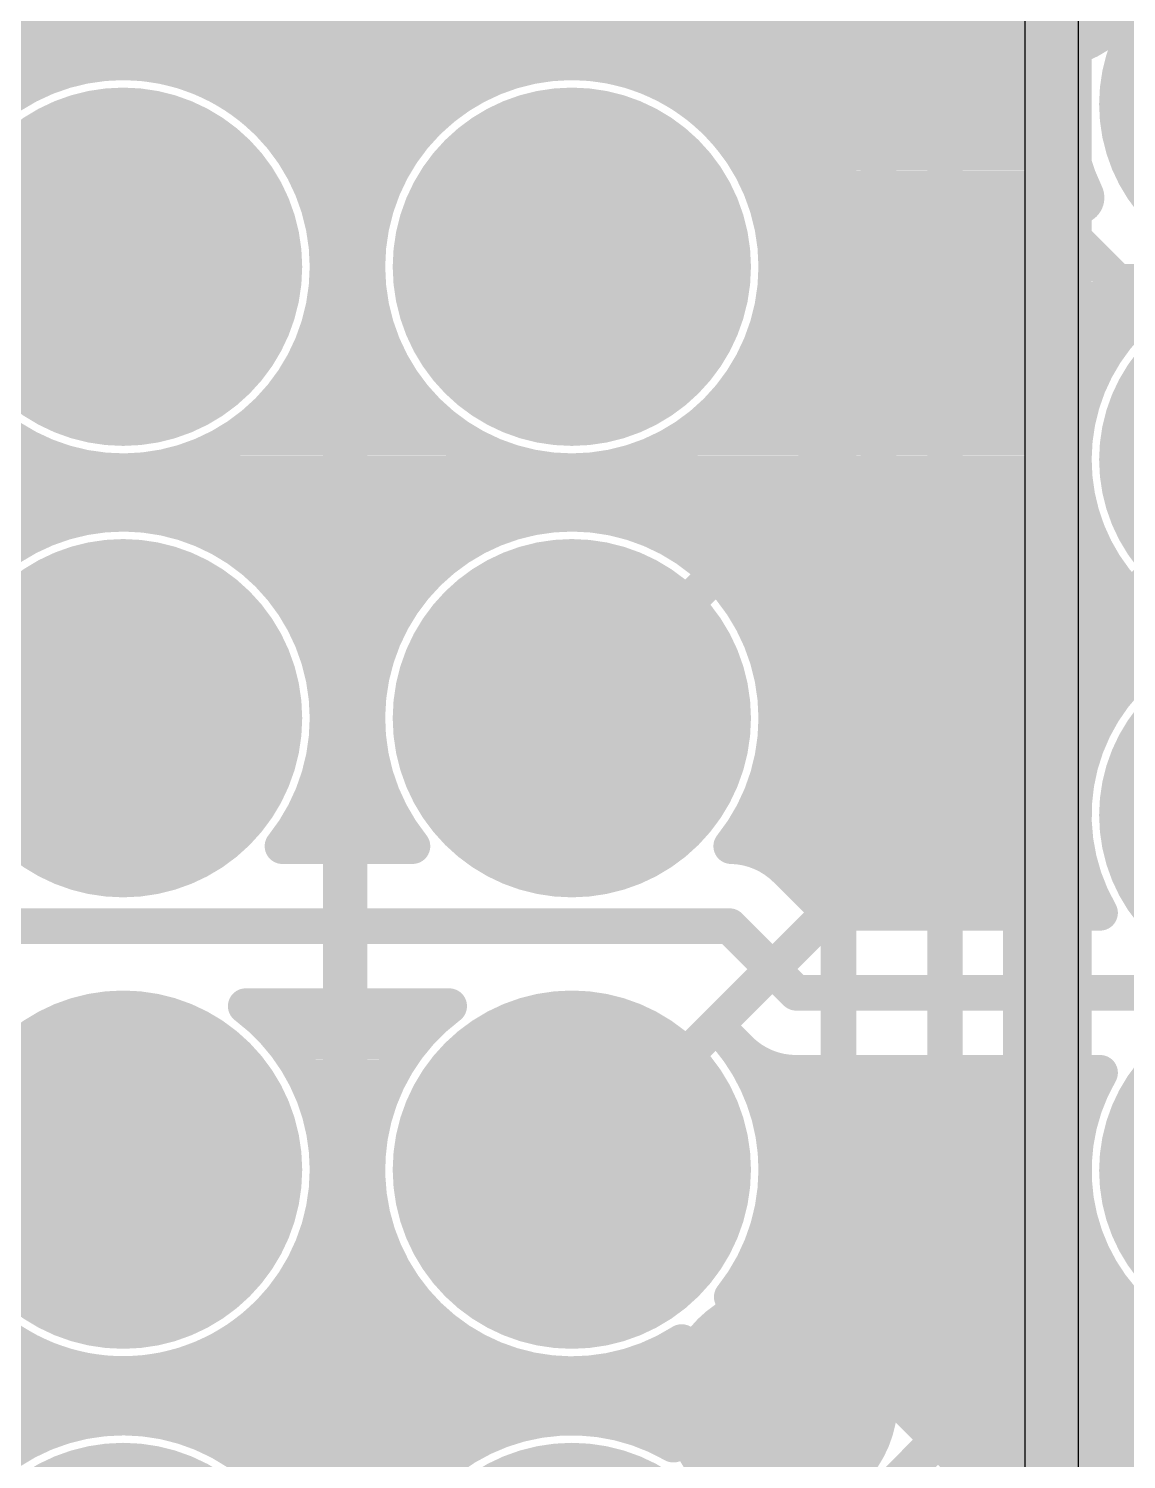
# Model space of a CAD drawing. Header units: millimetres. Extents: x 0.11 to 5.67, y 0.55 to 4.24.
# Drawn here: x 2.3698 to 2.613, y 2.4734 to 2.7903 of the extents above; entities that cross this region are included whole.
import ezdxf

# ---------------------------------------------------------------- set-up
doc = ezdxf.new("R2010")
doc.units = ezdxf.units.MM
doc.header["$MEASUREMENT"] = 0
for name, color, linetype in [('BottomLayer', 5, 'Continuous'), ('BottomSolder', 6, 'Continuous'), ('InternalPlane1', 76, 'Continuous'), ('InternalPlane2', 16, 'Continuous'), ('MultiLayer', 9, 'Continuous'), ('PadHoleLayer', 156, 'Continuous'), ('TopLayer', 1, 'Continuous'), ('TopOverlay', 2, 'Continuous'), ('TopSolder', 216, 'Continuous'), ('ViaHoleLayer', 16, 'Continuous')]:
    doc.layers.add(name, color=color, linetype=linetype)

# ---------------------------------------------------------------- blocks, each defined once
blk = doc.blocks.new('NANOPINEO_CORE_1')
at = {"layer": 'BottomLayer', "const_width": 0.0315}
for points in [[(0.66142, -0.19606, 1), (0.69291, -0.19606, 1)], [(0.76083, -0.19606, 1), (0.79232, -0.19606, 1)], [(0.66142, -0.29606, 1), (0.69291, -0.29606, 1)], [(0.76083, -0.29606, 1), (0.79232, -0.29606, 1)], [(0.66142, -0.39606, 1), (0.69291, -0.39606, 1)], [(0.76083, -0.39606, 1), (0.79232, -0.39606, 1)]]:
    blk.add_lwpolyline(points, format="xyb", close=True, dxfattribs=at)
at = {"layer": 'BottomSolder', "const_width": 0.03346}
for points in [[(0.66043, -0.19606, 1), (0.6939, -0.19606, 1)], [(0.75984, -0.19606, 1), (0.79331, -0.19606, 1)], [(0.66043, -0.29606, 1), (0.6939, -0.29606, 1)], [(0.75984, -0.29606, 1), (0.79331, -0.29606, 1)], [(0.66043, -0.39606, 1), (0.6939, -0.39606, 1)], [(0.75984, -0.39606, 1), (0.79331, -0.39606, 1)]]:
    blk.add_lwpolyline(points, format="xyb", close=True, dxfattribs=at)
at = {"layer": 'InternalPlane1'}
for points, const_width in [([(0.65732, -0.09587, 1), (0.69701, -0.09587, 1)], 0.03968), ([(0.75673, -0.09587, 1), (0.79642, -0.09587, 1)], 0.03968), ([(0.65732, -0.19606, 1), (0.69701, -0.19606, 1)], 0.03968), ([(0.75673, -0.19606, 1), (0.79642, -0.19606, 1)], 0.03968), ([(0.65732, -0.29606, 1), (0.69701, -0.29606, 1)], 0.03968), ([(0.75673, -0.29606, 1), (0.79642, -0.29606, 1)], 0.03968), ([(0.65732, -0.39606, 1), (0.69701, -0.39606, 1)], 0.03968), ([(0.75673, -0.39606, 1), (0.79642, -0.39606, 1)], 0.03968), ([(0.65187, -0.45221, 1), (0.65778, -0.45221, 1)], 0.00591), ([(0.69655, -0.45221, 1), (0.70246, -0.45221, 1)], 0.00591), ([(0.75128, -0.45221, 1), (0.75719, -0.45221, 1)], 0.00591), ([(0.79596, -0.45221, 1), (0.80187, -0.45221, 1)], 0.00591)]:
    blk.add_lwpolyline(points, format="xyb", close=True, dxfattribs=dict(at, const_width=const_width))
at = {"layer": 'InternalPlane1', "const_width": 0.01181}
for points in [[(0.65482, -0.45221, -0.240079), (0.69951, -0.45221)], [(0.75423, -0.45221, -0.240079), (0.79892, -0.45221)]]:
    blk.add_lwpolyline(points, format="xyb", dxfattribs=at)
at = {"layer": 'InternalPlane2'}
for points, const_width in [([(0.65732, -0.09587, 1), (0.69701, -0.09587, 1)], 0.03968), ([(0.75673, -0.09587, 1), (0.79642, -0.09587, 1)], 0.03968), ([(0.65732, -0.19606, 1), (0.69701, -0.19606, 1)], 0.03968), ([(0.75673, -0.19606, 1), (0.79642, -0.19606, 1)], 0.03968), ([(0.65732, -0.29606, 1), (0.69701, -0.29606, 1)], 0.03968), ([(0.75673, -0.29606, 1), (0.79642, -0.29606, 1)], 0.03968), ([(0.65187, -0.35221, 1), (0.65778, -0.35221, 1)], 0.00591), ([(0.69655, -0.35221, 1), (0.70246, -0.35221, 1)], 0.00591), ([(0.75673, -0.39606, 1), (0.79642, -0.39606, 1)], 0.03968), ([(0.63036, -0.37372, 1), (0.63627, -0.37372, 1)], 0.00591), ([(0.71806, -0.37372, 1), (0.72397, -0.37372, 1)], 0.00591), ([(0.63036, -0.4184, 1), (0.63627, -0.4184, 1)], 0.00591), ([(0.71806, -0.4184, 1), (0.72397, -0.4184, 1)], 0.00591), ([(0.65187, -0.43991, 1), (0.65778, -0.43991, 1)], 0.00591), ([(0.69655, -0.43991, 1), (0.70246, -0.43991, 1)], 0.00591)]:
    blk.add_lwpolyline(points, format="xyb", close=True, dxfattribs=dict(at, const_width=const_width))
at = {"layer": 'InternalPlane2', "const_width": 0.01181}
for points in [[(0.65482, -0.35221, -0.240079), (0.69951, -0.35221)], [(0.63332, -0.4184, -0.240079), (0.63332, -0.37372)], [(0.72101, -0.37372, -0.240079), (0.72101, -0.4184)], [(0.69951, -0.43991, -0.240079), (0.65482, -0.43991)]]:
    blk.add_lwpolyline(points, format="xyb", dxfattribs=at)
at = {"layer": 'MultiLayer', "const_width": 0.0315}
for points in [[(0.66142, -0.19606, 1), (0.69291, -0.19606, 1)], [(0.76083, -0.19606, 1), (0.79232, -0.19606, 1)], [(0.66142, -0.29606, 1), (0.69291, -0.29606, 1)], [(0.76083, -0.29606, 1), (0.79232, -0.29606, 1)], [(0.66142, -0.39606, 1), (0.69291, -0.39606, 1)], [(0.76083, -0.39606, 1), (0.79232, -0.39606, 1)]]:
    blk.add_lwpolyline(points, format="xyb", close=True, dxfattribs=at)
at = {"layer": 'PadHoleLayer', "const_width": 0.01969}
for points in [[(0.66732, -0.19606, 1), (0.68701, -0.19606, 1)], [(0.76673, -0.19606, 1), (0.78642, -0.19606, 1)], [(0.66732, -0.29606, 1), (0.68701, -0.29606, 1)], [(0.76673, -0.29606, 1), (0.78642, -0.29606, 1)], [(0.66732, -0.39606, 1), (0.68701, -0.39606, 1)], [(0.76673, -0.39606, 1), (0.78642, -0.39606, 1)]]:
    blk.add_lwpolyline(points, format="xyb", close=True, dxfattribs=at)
at = {"layer": 'TopLayer', "const_width": 0.0315}
for points in [[(0.66142, -0.19606, 1), (0.69291, -0.19606, 1)], [(0.76083, -0.19606, 1), (0.79232, -0.19606, 1)], [(0.66142, -0.29606, 1), (0.69291, -0.29606, 1)], [(0.76083, -0.29606, 1), (0.79232, -0.29606, 1)], [(0.66142, -0.39606, 1), (0.69291, -0.39606, 1)], [(0.76083, -0.39606, 1), (0.79232, -0.39606, 1)]]:
    blk.add_lwpolyline(points, format="xyb", close=True, dxfattribs=at)
at = {"layer": 'TopOverlay', "const_width": 0.00787}
blk.add_lwpolyline([(0.61811, -0.52854), (0.61811, 0.62303)], dxfattribs=at)
at = {"layer": 'TopSolder', "const_width": 0.03346}
for points in [[(0.66043, -0.19606, 1), (0.6939, -0.19606, 1)], [(0.75984, -0.19606, 1), (0.79331, -0.19606, 1)], [(0.66043, -0.29606, 1), (0.6939, -0.29606, 1)], [(0.75984, -0.29606, 1), (0.79331, -0.29606, 1)], [(0.66043, -0.39606, 1), (0.6939, -0.39606, 1)], [(0.75984, -0.39606, 1), (0.79331, -0.39606, 1)]]:
    blk.add_lwpolyline(points, format="xyb", close=True, dxfattribs=at)
blk = doc.blocks.new('PLS2_08_47')
at = {"layer": 'InternalPlane1'}
for points, const_width in [([(-0.01886, 0, 1), (0.01886, 0, 1)], 0.03772), ([(0.05988, 0, 1), (0.0976, 0, 1)], 0.03772), ([(0.13862, 0, 1), (0.17634, 0, 1)], 0.03772), ([(0.21736, 0, 1), (0.25508, 0, 1)], 0.03772), ([(0.2913, -0.04246, 1), (0.2972, -0.04246, 1)], 0.00591)]:
    blk.add_lwpolyline(points, format="xyb", close=True, dxfattribs=dict(at, const_width=const_width))
at = {"layer": 'InternalPlane1', "const_width": 0.01181}
blk.add_lwpolyline([(0.33567, -0.04246, -0.230868), (0.29425, -0.04246)], format="xyb", dxfattribs=at)
at = {"layer": 'InternalPlane2'}
for points, const_width in [([(0.05988, 0, 1), (0.0976, 0, 1)], 0.03772), ([(0.13862, 0, 1), (0.17634, 0, 1)], 0.03772), ([(0.21736, 0, 1), (0.25508, 0, 1)], 0.03772), ([(0.2961, 0, 1), (0.33382, 0, 1)], 0.03772), ([(-0.02366, -0.04246, 1), (-0.01776, -0.04246, 1)], 0.00591), ([(0.01776, -0.04246, 1), (0.02366, -0.04246, 1)], 0.00591)]:
    blk.add_lwpolyline(points, format="xyb", close=True, dxfattribs=dict(at, const_width=const_width))
at = {"layer": 'InternalPlane2', "const_width": 0.01181}
blk.add_lwpolyline([(0.02071, -0.04246, -0.230868), (-0.02071, -0.04246)], format="xyb", dxfattribs=at)
at = {"layer": 'TopOverlay', "const_width": 0.00787}
blk.add_lwpolyline([(0.59449, -0.04331), (-0.04331, -0.04331)], dxfattribs=at)

msp = doc.modelspace()

# ---------------------------------------------------------------- linework, layer by layer
at = {"layer": 'BottomLayer'}
for points, const_width in [([(2.39075, 2.79823), (2.39075, 2.8376)], 0.01969), ([(2.49016, 2.79823), (2.49016, 2.8376)], 0.01969), ([(2.35335, 2.79428), (2.57233, 2.79428)], 0.00787), ([(2.35335, 2.78641), (2.57941, 2.78641)], 0.00787), ([(2.60138, 2.73032), (2.60138, 2.78244)], 0.00787), ([(2.35335, 2.77854), (2.37141, 2.77854)], 0.00787), ([(2.41009, 2.77854), (2.47082, 2.77854)], 0.00787), ([(2.5095, 2.77854), (2.60138, 2.77854)], 0.00787), ([(2.42168, 2.77066), (2.45923, 2.77066)], 0.00787), ([(2.52109, 2.77066), (2.60138, 2.77066)], 0.00787), ([(2.42837, 2.76279), (2.45254, 2.76279)], 0.00787), ([(2.52778, 2.76279), (2.60138, 2.76279)], 0.00787), ([(2.43258, 2.75491), (2.44832, 2.75491)], 0.00787), ([(2.53199, 2.75491), (2.60138, 2.75491)], 0.00787), ([(2.43503, 2.74704), (2.44588, 2.74704)], 0.00787), ([(2.53444, 2.74704), (2.60138, 2.74704)], 0.00787), ([(2.436, 2.73917), (2.44491, 2.73917)], 0.00787), ([(2.53541, 2.73917), (2.60138, 2.73917)], 0.00787), ([(2.43558, 2.73129), (2.44532, 2.73129)], 0.00787), ([(2.53499, 2.73129), (2.60138, 2.73129)], 0.00787), ([(2.60138, 2.73032), (2.61979, 2.73032)], 0.00787), ([(2.43375, 2.72342), (2.44716, 2.72342)], 0.00787), ([(2.53316, 2.72342), (2.61211, 2.72342)], 0.00787), ([(2.43029, 2.71554), (2.45062, 2.71554)], 0.00787), ([(2.5297, 2.71554), (2.60662, 2.71554)], 0.00787), ([(2.42472, 2.70767), (2.45618, 2.70767)], 0.00787), ([(2.52413, 2.70767), (2.60331, 2.70767)], 0.00787), ([(2.41567, 2.6998), (2.46524, 2.6998)], 0.00787), ([(2.51507, 2.6998), (2.60166, 2.6998)], 0.00787), ([(2.35335, 2.69192), (2.60148, 2.69192)], 0.00787), ([(2.35335, 2.68405), (2.60275, 2.68405)], 0.00787), ([(2.35335, 2.67617), (2.36705, 2.67617)], 0.00787), ([(2.41445, 2.67617), (2.46646, 2.67617)], 0.00787), ([(2.51386, 2.67617), (2.60563, 2.67617)], 0.00787), ([(2.42402, 2.6683), (2.45688, 2.6683)], 0.00787), ([(2.52343, 2.6683), (2.6105, 2.6683)], 0.00787), ([(2.42985, 2.66043), (2.45106, 2.66043)], 0.00787), ([(2.52926, 2.66043), (2.61845, 2.66043)], 0.00787), ([(2.43348, 2.65255), (2.44742, 2.65255)], 0.00787), ([(2.53289, 2.65255), (2.62124, 2.65255)], 0.00787), ([(2.43547, 2.64468), (2.44544, 2.64468)], 0.00787), ([(2.53488, 2.64468), (2.61211, 2.64468)], 0.00787), ([(2.43602, 2.6368), (2.44489, 2.6368)], 0.00787), ([(2.53543, 2.6368), (2.60662, 2.6368)], 0.00787), ([(2.43519, 2.62893), (2.44572, 2.62893)], 0.00787), ([(2.5346, 2.62893), (2.60331, 2.62893)], 0.00787), ([(2.43289, 2.62106), (2.44801, 2.62106)], 0.00787), ([(2.5323, 2.62106), (2.60166, 2.62106)], 0.00787), ([(2.42888, 2.61318), (2.45203, 2.61318)], 0.00787), ([(2.52829, 2.61318), (2.60148, 2.61318)], 0.00787), ([(2.42605, 2.60925), (2.45485, 2.60925)], 0.00787), ([(2.53624, 2.60531), (2.60275, 2.60531)], 0.00787), ([(2.53763, 2.60406), (2.5472, 2.59449)], 0.00787), ([(2.54425, 2.59743), (2.60563, 2.59743)], 0.00787), ([(2.5472, 2.59449), (2.60718, 2.59449)], 0.00787), ([(2.36516, 2.59154), (2.5251, 2.59154)], 0.00787), ([(2.5251, 2.59154), (2.53986, 2.57677)], 0.00787), ([(2.53986, 2.57677), (2.6998, 2.57677)], 0.00787), ([(2.41791, 2.57382), (2.46299, 2.57382)], 0.00787), ([(2.41792, 2.57381), (2.46298, 2.57381)], 0.00787), ([(2.52464, 2.56694), (2.52733, 2.56424)], 0.00787), ([(2.42606, 2.56594), (2.45485, 2.56594)], 0.00787), ([(2.43113, 2.55806), (2.44977, 2.55806)], 0.00787), ([(2.53054, 2.55806), (2.60663, 2.55806)], 0.00787), ([(2.53986, 2.55906), (2.60718, 2.55906)], 0.00787), ([(2.43424, 2.55019), (2.44667, 2.55019)], 0.00787), ([(2.53365, 2.55019), (2.60331, 2.55019)], 0.00787), ([(2.43578, 2.54232), (2.44513, 2.54232)], 0.00787), ([(2.53519, 2.54232), (2.60166, 2.54232)], 0.00787), ([(2.43591, 2.53444), (2.44499, 2.53444)], 0.00787), ([(2.53532, 2.53444), (2.60148, 2.53444)], 0.00787), ([(2.43466, 2.52657), (2.44625, 2.52657)], 0.00787), ([(2.53407, 2.52657), (2.60275, 2.52657)], 0.00787), ([(2.43189, 2.51869), (2.44902, 2.51869)], 0.00787), ([(2.5313, 2.51869), (2.60563, 2.51869)], 0.00787), ([(2.42726, 2.51082), (2.45365, 2.51082)], 0.00787), ([(2.54347, 2.51082), (2.6105, 2.51082)], 0.00787), ([(2.41989, 2.50295), (2.46102, 2.50295)], 0.00787), ([(2.55579, 2.50295), (2.61845, 2.50295)], 0.00787), ([(2.33957, 2.49507), (2.37521, 2.49507)], 0.00787), ([(2.40629, 2.49507), (2.47462, 2.49507)], 0.00787), ([(2.50569, 2.49507), (2.51241, 2.49507)], 0.00787), ([(2.56043, 2.49507), (2.62511, 2.49507)], 0.00787), ([(2.33957, 2.4872), (2.51085, 2.4872)], 0.00787), ([(2.53642, 2.48622), (2.57185, 2.45079)], 0.00984), ([(2.56199, 2.4872), (2.61478, 2.4872)], 0.00787), ([(2.56199, 2.48709), (2.58507, 2.46401)], 0.00787), ([(2.33957, 2.47932), (2.37365, 2.47932)], 0.00787), ([(2.40785, 2.47932), (2.47306, 2.47932)], 0.00787), ([(2.50726, 2.47932), (2.51177, 2.47932)], 0.00787), ([(2.56976, 2.47932), (2.60888, 2.47932)], 0.00787), ([(2.42059, 2.47145), (2.46032, 2.47145)], 0.00787), ([(2.57763, 2.47145), (2.60537, 2.47145)], 0.00787)]:
    msp.add_lwpolyline(points, dxfattribs=dict(at, const_width=const_width))
at = {"layer": 'BottomLayer', "const_width": 0.00787}
for points in [[(2.60138, 2.78244, -0.502976), (2.5689, 2.80762)], [(2.35335, 2.76311, -0.73793), (2.43602, 2.7376)], [(2.43602, 2.7376, -0.73793), (2.35335, 2.71208)], [(2.62664, 2.65551, -0.578999), (2.61979, 2.73032)], [(2.35335, 2.66311, -0.73793), (2.43602, 2.6376)], [(2.45485, 2.60925, -1.411853), (2.53543, 2.6376)], [(2.60718, 2.59449, -0.441991), (2.62664, 2.65551)], [(2.43602, 2.6376, -0.170762), (2.42605, 2.60925)], [(2.53543, 2.6376, -0.170788), (2.52546, 2.60925)], [(2.52546, 2.60925, -0.193638), (2.53763, 2.60406)], [(2.52546, 2.60925, -0.193638), (2.53763, 2.60406)], [(2.43602, 2.5376, -1.620134), (2.36367, 2.57388)], [(2.41791, 2.57382, -0.236069), (2.43602, 2.5376)], [(2.51449, 2.49942, -0.96269), (2.46299, 2.57382)], [(2.52464, 2.56694, -0.178131), (2.53543, 2.5376)], [(2.53986, 2.55906, -0.198912), (2.52733, 2.56424)], [(2.53986, 2.55906, -0.198912), (2.52733, 2.56424)], [(2.62916, 2.49697, -0.460957), (2.60718, 2.55906)], [(2.53543, 2.5376, -0.169652), (2.52558, 2.5094)], [(2.52558, 2.5094, -0.53786), (2.56199, 2.48709)], [(2.51267, 2.47668, -0.235146), (2.51449, 2.49942)], [(2.62916, 2.42035, -0.673736), (2.62916, 2.49697)], [(2.53543, 2.4374, -3.720225), (2.51267, 2.47668)]]:
    msp.add_lwpolyline(points, format="xyb", dxfattribs=at)
at = {"layer": 'BottomLayer'}
for points, const_width in [([(2.38583, 2.79823, 1), (2.39567, 2.79823, 1)], 0.00984), ([(2.48524, 2.79823, 1), (2.49508, 2.79823, 1)], 0.00984), ([(2.57744, 2.78641, 1), (2.58138, 2.78641, 1)], 0.00394), ([(2.53543, 2.7376, 1), (2.44488, 2.7376, 1)], 0.00787), ([(2.59941, 2.78244, 1), (2.60335, 2.78244, 1)], 0.00394), ([(2.59941, 2.78244, 1), (2.60335, 2.78244, 1)], 0.00394), ([(2.36944, 2.77854, 1), (2.37338, 2.77854, 1)], 0.00394), ([(2.40812, 2.77854, 1), (2.41206, 2.77854, 1)], 0.00394), ([(2.46885, 2.77854, 1), (2.47279, 2.77854, 1)], 0.00394), ([(2.50753, 2.77854, 1), (2.51146, 2.77854, 1)], 0.00394), ([(2.59941, 2.77854, 1), (2.60335, 2.77854, 1)], 0.00394), ([(2.41971, 2.77066, 1), (2.42365, 2.77066, 1)], 0.00394), ([(2.45726, 2.77066, 1), (2.4612, 2.77066, 1)], 0.00394), ([(2.51912, 2.77066, 1), (2.52306, 2.77066, 1)], 0.00394), ([(2.59941, 2.77066, 1), (2.60335, 2.77066, 1)], 0.00394), ([(2.4264, 2.76279, 1), (2.43034, 2.76279, 1)], 0.00394), ([(2.45057, 2.76279, 1), (2.4545, 2.76279, 1)], 0.00394), ([(2.52581, 2.76279, 1), (2.52975, 2.76279, 1)], 0.00394), ([(2.59941, 2.76279, 1), (2.60335, 2.76279, 1)], 0.00394), ([(2.43061, 2.75491, 1), (2.43455, 2.75491, 1)], 0.00394), ([(2.44636, 2.75491, 1), (2.45029, 2.75491, 1)], 0.00394), ([(2.53002, 2.75491, 1), (2.53396, 2.75491, 1)], 0.00394), ([(2.59941, 2.75491, 1), (2.60335, 2.75491, 1)], 0.00394), ([(2.43306, 2.74704, 1), (2.437, 2.74704, 1)], 0.00394), ([(2.44391, 2.74704, 1), (2.44785, 2.74704, 1)], 0.00394), ([(2.53247, 2.74704, 1), (2.53641, 2.74704, 1)], 0.00394), ([(2.59941, 2.74704, 1), (2.60335, 2.74704, 1)], 0.00394), ([(2.43403, 2.73917, 1), (2.43796, 2.73917, 1)], 0.00394), ([(2.43406, 2.7376, 1), (2.43799, 2.7376, 1)], 0.00394), ([(2.43406, 2.7376, 1), (2.43799, 2.7376, 1)], 0.00394), ([(2.44291, 2.7376, 1), (2.44685, 2.7376, 1)], 0.00394), ([(2.44294, 2.73917, 1), (2.44688, 2.73917, 1)], 0.00394), ([(2.53344, 2.73917, 1), (2.53737, 2.73917, 1)], 0.00394), ([(2.53346, 2.7376, 1), (2.5374, 2.7376, 1)], 0.00394), ([(2.59941, 2.73917, 1), (2.60335, 2.73917, 1)], 0.00394), ([(2.43361, 2.73129, 1), (2.43755, 2.73129, 1)], 0.00394), ([(2.44335, 2.73129, 1), (2.44729, 2.73129, 1)], 0.00394), ([(2.53302, 2.73129, 1), (2.53696, 2.73129, 1)], 0.00394), ([(2.59941, 2.73129, 1), (2.60335, 2.73129, 1)], 0.00394), ([(2.59941, 2.73032, 1), (2.60335, 2.73032, 1)], 0.00394), ([(2.59941, 2.73032, 1), (2.60335, 2.73032, 1)], 0.00394), ([(2.43178, 2.72342, 1), (2.43571, 2.72342, 1)], 0.00394), ([(2.44519, 2.72342, 1), (2.44913, 2.72342, 1)], 0.00394), ([(2.53119, 2.72342, 1), (2.53512, 2.72342, 1)], 0.00394), ([(2.61014, 2.72342, 1), (2.61408, 2.72342, 1)], 0.00394), ([(2.42832, 2.71554, 1), (2.43226, 2.71554, 1)], 0.00394), ([(2.44865, 2.71554, 1), (2.45258, 2.71554, 1)], 0.00394), ([(2.52773, 2.71554, 1), (2.53167, 2.71554, 1)], 0.00394), ([(2.60466, 2.71554, 1), (2.60859, 2.71554, 1)], 0.00394), ([(2.42275, 2.70767, 1), (2.42669, 2.70767, 1)], 0.00394), ([(2.45422, 2.70767, 1), (2.45815, 2.70767, 1)], 0.00394), ([(2.52216, 2.70767, 1), (2.5261, 2.70767, 1)], 0.00394), ([(2.60134, 2.70767, 1), (2.60528, 2.70767, 1)], 0.00394), ([(2.4137, 2.6998, 1), (2.41763, 2.6998, 1)], 0.00394), ([(2.46327, 2.6998, 1), (2.46721, 2.6998, 1)], 0.00394), ([(2.51311, 2.6998, 1), (2.51704, 2.6998, 1)], 0.00394), ([(2.59969, 2.6998, 1), (2.60363, 2.6998, 1)], 0.00394), ([(2.59951, 2.69192, 1), (2.60345, 2.69192, 1)], 0.00394), ([(2.60079, 2.68405, 1), (2.60472, 2.68405, 1)], 0.00394), ([(2.36508, 2.67617, 1), (2.36901, 2.67617, 1)], 0.00394), ([(2.41248, 2.67617, 1), (2.41642, 2.67617, 1)], 0.00394), ([(2.46449, 2.67617, 1), (2.46842, 2.67617, 1)], 0.00394), ([(2.51189, 2.67617, 1), (2.51583, 2.67617, 1)], 0.00394), ([(2.60366, 2.67617, 1), (2.6076, 2.67617, 1)], 0.00394), ([(2.42206, 2.6683, 1), (2.42599, 2.6683, 1)], 0.00394), ([(2.45491, 2.6683, 1), (2.45885, 2.6683, 1)], 0.00394), ([(2.52146, 2.6683, 1), (2.5254, 2.6683, 1)], 0.00394), ([(2.60853, 2.6683, 1), (2.61246, 2.6683, 1)], 0.00394), ([(2.42788, 2.66043, 1), (2.43182, 2.66043, 1)], 0.00394), ([(2.44909, 2.66043, 1), (2.45303, 2.66043, 1)], 0.00394), ([(2.52729, 2.66043, 1), (2.53123, 2.66043, 1)], 0.00394), ([(2.43151, 2.65255, 1), (2.43545, 2.65255, 1)], 0.00394), ([(2.44545, 2.65255, 1), (2.44939, 2.65255, 1)], 0.00394), ([(2.53092, 2.65255, 1), (2.53486, 2.65255, 1)], 0.00394), ([(2.4335, 2.64468, 1), (2.43744, 2.64468, 1)], 0.00394), ([(2.44347, 2.64468, 1), (2.44741, 2.64468, 1)], 0.00394), ([(2.53291, 2.64468, 1), (2.53684, 2.64468, 1)], 0.00394), ([(2.61014, 2.64468, 1), (2.61408, 2.64468, 1)], 0.00394), ([(2.43405, 2.6368, 1), (2.43799, 2.6368, 1)], 0.00394), ([(2.43406, 2.6376, 1), (2.43799, 2.6376, 1)], 0.00394), ([(2.43406, 2.6376, 1), (2.43799, 2.6376, 1)], 0.00394), ([(2.44292, 2.6368, 1), (2.44686, 2.6368, 1)], 0.00394), ([(2.53346, 2.6368, 1), (2.53739, 2.6368, 1)], 0.00394), ([(2.53346, 2.6376, 1), (2.5374, 2.6376, 1)], 0.00394), ([(2.53346, 2.6376, 1), (2.5374, 2.6376, 1)], 0.00394), ([(2.60466, 2.6368, 1), (2.60859, 2.6368, 1)], 0.00394), ([(2.43322, 2.62893, 1), (2.43715, 2.62893, 1)], 0.00394), ([(2.44375, 2.62893, 1), (2.44769, 2.62893, 1)], 0.00394), ([(2.53263, 2.62893, 1), (2.53656, 2.62893, 1)], 0.00394), ([(2.60134, 2.62893, 1), (2.60528, 2.62893, 1)], 0.00394), ([(2.43092, 2.62106, 1), (2.43486, 2.62106, 1)], 0.00394), ([(2.44604, 2.62106, 1), (2.44998, 2.62106, 1)], 0.00394), ([(2.53033, 2.62106, 1), (2.53427, 2.62106, 1)], 0.00394), ([(2.59969, 2.62106, 1), (2.60363, 2.62106, 1)], 0.00394), ([(2.42691, 2.61318, 1), (2.43084, 2.61318, 1)], 0.00394), ([(2.45006, 2.61318, 1), (2.454, 2.61318, 1)], 0.00394), ([(2.52632, 2.61318, 1), (2.53025, 2.61318, 1)], 0.00394), ([(2.59951, 2.61318, 1), (2.60345, 2.61318, 1)], 0.00394), ([(2.42408, 2.60925, 1), (2.42802, 2.60925, 1)], 0.00394), ([(2.42408, 2.60925, 1), (2.42802, 2.60925, 1)], 0.00394), ([(2.45289, 2.60925, 1), (2.45682, 2.60925, 1)], 0.00394), ([(2.45289, 2.60925, 1), (2.45682, 2.60925, 1)], 0.00394), ([(2.52349, 2.60925, 1), (2.52743, 2.60925, 1)], 0.00394), ([(2.52349, 2.60925, 1), (2.52743, 2.60925, 1)], 0.00394), ([(2.52349, 2.60925, 1), (2.52743, 2.60925, 1)], 0.00394), ([(2.53427, 2.60531, 1), (2.53821, 2.60531, 1)], 0.00394), ([(2.60079, 2.60531, 1), (2.60472, 2.60531, 1)], 0.00394), ([(2.53566, 2.60406, 1), (2.53959, 2.60406, 1)], 0.00394), ([(2.53566, 2.60406, 1), (2.53959, 2.60406, 1)], 0.00394), ([(2.53566, 2.60406, 1), (2.53959, 2.60406, 1)], 0.00394), ([(2.54229, 2.59743, 1), (2.54622, 2.59743, 1)], 0.00394), ([(2.60366, 2.59743, 1), (2.6076, 2.59743, 1)], 0.00394), ([(2.54523, 2.59449, 1), (2.54917, 2.59449, 1)], 0.00394), ([(2.54523, 2.59449, 1), (2.54917, 2.59449, 1)], 0.00394), ([(2.60521, 2.59449, 1), (2.60915, 2.59449, 1)], 0.00394), ([(2.60521, 2.59449, 1), (2.60915, 2.59449, 1)], 0.00394), ([(2.52313, 2.59154, 1), (2.52707, 2.59154, 1)], 0.00394), ([(2.52313, 2.59154, 1), (2.52707, 2.59154, 1)], 0.00394), ([(2.53789, 2.57677, 1), (2.54183, 2.57677, 1)], 0.00394), ([(2.53789, 2.57677, 1), (2.54183, 2.57677, 1)], 0.00394), ([(2.41594, 2.57382, 1), (2.41988, 2.57382, 1)], 0.00394), ([(2.41594, 2.57382, 1), (2.41988, 2.57382, 1)], 0.00394), ([(2.41595, 2.57381, 1), (2.41989, 2.57381, 1)], 0.00394), ([(2.46101, 2.57381, 1), (2.46495, 2.57381, 1)], 0.00394), ([(2.46102, 2.57382, 1), (2.46496, 2.57382, 1)], 0.00394), ([(2.46102, 2.57382, 1), (2.46496, 2.57382, 1)], 0.00394), ([(2.52267, 2.56694, 1), (2.5266, 2.56694, 1)], 0.00394), ([(2.52267, 2.56694, 1), (2.5266, 2.56694, 1)], 0.00394), ([(2.42409, 2.56594, 1), (2.42803, 2.56594, 1)], 0.00394), ([(2.45288, 2.56594, 1), (2.45682, 2.56594, 1)], 0.00394), ([(2.52537, 2.56424, 1), (2.5293, 2.56424, 1)], 0.00394), ([(2.52537, 2.56424, 1), (2.5293, 2.56424, 1)], 0.00394), ([(2.52537, 2.56424, 1), (2.5293, 2.56424, 1)], 0.00394), ([(2.42917, 2.55806, 1), (2.4331, 2.55806, 1)], 0.00394), ([(2.4478, 2.55806, 1), (2.45174, 2.55806, 1)], 0.00394), ([(2.52857, 2.55806, 1), (2.53251, 2.55806, 1)], 0.00394), ([(2.53789, 2.55906, 1), (2.54183, 2.55906, 1)], 0.00394), ([(2.53789, 2.55906, 1), (2.54183, 2.55906, 1)], 0.00394), ([(2.53789, 2.55906, 1), (2.54183, 2.55906, 1)], 0.00394), ([(2.60466, 2.55806, 1), (2.60859, 2.55806, 1)], 0.00394), ([(2.60521, 2.55906, 1), (2.60915, 2.55906, 1)], 0.00394), ([(2.60521, 2.55906, 1), (2.60915, 2.55906, 1)], 0.00394), ([(2.43227, 2.55019, 1), (2.43621, 2.55019, 1)], 0.00394), ([(2.4447, 2.55019, 1), (2.44864, 2.55019, 1)], 0.00394), ([(2.53168, 2.55019, 1), (2.53562, 2.55019, 1)], 0.00394), ([(2.60134, 2.55019, 1), (2.60528, 2.55019, 1)], 0.00394), ([(2.43381, 2.54232, 1), (2.43775, 2.54232, 1)], 0.00394), ([(2.44316, 2.54232, 1), (2.4471, 2.54232, 1)], 0.00394), ([(2.53322, 2.54232, 1), (2.53715, 2.54232, 1)], 0.00394), ([(2.59969, 2.54232, 1), (2.60363, 2.54232, 1)], 0.00394), ([(2.43406, 2.5376, 1), (2.43799, 2.5376, 1)], 0.00394), ([(2.43406, 2.5376, 1), (2.43799, 2.5376, 1)], 0.00394), ([(2.53346, 2.5376, 1), (2.5374, 2.5376, 1)], 0.00394), ([(2.53346, 2.5376, 1), (2.5374, 2.5376, 1)], 0.00394), ([(2.43395, 2.53444, 1), (2.43788, 2.53444, 1)], 0.00394), ([(2.44302, 2.53444, 1), (2.44696, 2.53444, 1)], 0.00394), ([(2.53335, 2.53444, 1), (2.53729, 2.53444, 1)], 0.00394), ([(2.59951, 2.53444, 1), (2.60345, 2.53444, 1)], 0.00394), ([(2.43269, 2.52657, 1), (2.43663, 2.52657, 1)], 0.00394), ([(2.44428, 2.52657, 1), (2.44821, 2.52657, 1)], 0.00394), ([(2.5321, 2.52657, 1), (2.53604, 2.52657, 1)], 0.00394), ([(2.60079, 2.52657, 1), (2.60472, 2.52657, 1)], 0.00394), ([(2.42992, 2.51869, 1), (2.43386, 2.51869, 1)], 0.00394), ([(2.44705, 2.51869, 1), (2.45099, 2.51869, 1)], 0.00394), ([(2.52933, 2.51869, 1), (2.53327, 2.51869, 1)], 0.00394), ([(2.60366, 2.51869, 1), (2.6076, 2.51869, 1)], 0.00394), ([(2.42529, 2.51082, 1), (2.42922, 2.51082, 1)], 0.00394), ([(2.45168, 2.51082, 1), (2.45562, 2.51082, 1)], 0.00394), ([(2.52361, 2.5094, 1), (2.52755, 2.5094, 1)], 0.00394), ([(2.52361, 2.5094, 1), (2.52755, 2.5094, 1)], 0.00394), ([(2.5415, 2.51082, 1), (2.54544, 2.51082, 1)], 0.00394), ([(2.60853, 2.51082, 1), (2.61246, 2.51082, 1)], 0.00394), ([(2.41792, 2.50295, 1), (2.42186, 2.50295, 1)], 0.00394), ([(2.45905, 2.50295, 1), (2.46299, 2.50295, 1)], 0.00394), ([(2.55382, 2.50295, 1), (2.55775, 2.50295, 1)], 0.00394), ([(2.51252, 2.49942, 1), (2.51646, 2.49942, 1)], 0.00394), ([(2.51252, 2.49942, 1), (2.51646, 2.49942, 1)], 0.00394), ([(2.37324, 2.49507, 1), (2.37718, 2.49507, 1)], 0.00394), ([(2.40432, 2.49507, 1), (2.40825, 2.49507, 1)], 0.00394), ([(2.47265, 2.49507, 1), (2.47659, 2.49507, 1)], 0.00394), ([(2.50373, 2.49507, 1), (2.50766, 2.49507, 1)], 0.00394), ([(2.51044, 2.49507, 1), (2.51437, 2.49507, 1)], 0.00394), ([(2.53051, 2.48622, 1), (2.54232, 2.48622, 1)], 0.01181), ([(2.55846, 2.49507, 1), (2.5624, 2.49507, 1)], 0.00394), ([(2.50888, 2.4872, 1), (2.51281, 2.4872, 1)], 0.00394), ([(2.53396, 2.48622, 1), (2.53888, 2.48622, 1)], 0.00492), ([(2.56002, 2.4872, 1), (2.56396, 2.4872, 1)], 0.00394), ([(2.56002, 2.48709, 1), (2.56396, 2.48709, 1)], 0.00394), ([(2.56002, 2.48709, 1), (2.56396, 2.48709, 1)], 0.00394), ([(2.61281, 2.4872, 1), (2.61674, 2.4872, 1)], 0.00394), ([(2.43602, 2.4374, 1), (2.34547, 2.4374, 1)], 0.00787), ([(2.37168, 2.47932, 1), (2.37562, 2.47932, 1)], 0.00394), ([(2.40588, 2.47932, 1), (2.40982, 2.47932, 1)], 0.00394), ([(2.47109, 2.47932, 1), (2.47503, 2.47932, 1)], 0.00394), ([(2.50529, 2.47932, 1), (2.50922, 2.47932, 1)], 0.00394), ([(2.50981, 2.47932, 1), (2.51374, 2.47932, 1)], 0.00394), ([(2.56779, 2.47932, 1), (2.57173, 2.47932, 1)], 0.00394), ([(2.60691, 2.47932, 1), (2.61085, 2.47932, 1)], 0.00394), ([(2.5107, 2.47668, 1), (2.51464, 2.47668, 1)], 0.00394), ([(2.5107, 2.47668, 1), (2.51464, 2.47668, 1)], 0.00394), ([(2.41862, 2.47145, 1), (2.42256, 2.47145, 1)], 0.00394), ([(2.45835, 2.47145, 1), (2.46228, 2.47145, 1)], 0.00394), ([(2.57567, 2.47145, 1), (2.5796, 2.47145, 1)], 0.00394), ([(2.60341, 2.47145, 1), (2.60734, 2.47145, 1)], 0.00394)]:
    msp.add_lwpolyline(points, format="xyb", close=True, dxfattribs=dict(at, const_width=const_width))
at = {"layer": 'InternalPlane1', "const_width": 0.02591}
for points in [[(2.58154, 2.80709, 1), (2.60744, 2.80709, 1)], [(2.52346, 2.48622, 1), (2.54937, 2.48622, 1)]]:
    msp.add_lwpolyline(points, format="xyb", close=True, dxfattribs=at)
at = {"layer": 'InternalPlane2'}
for p, q in [((2.5905, 2.80807), (2.5905, 1.77559)), ((2.60241, 1.77806), (2.60241, 2.8056))]:
    msp.add_line(p, q, dxfattribs=at)
at = {"layer": 'InternalPlane2', "const_width": 0.02591}
for points in [[(2.58154, 2.80709, 1), (2.60744, 2.80709, 1)], [(2.52346, 2.48622, 1), (2.54937, 2.48622, 1)]]:
    msp.add_lwpolyline(points, format="xyb", close=True, dxfattribs=at)
at = {"layer": 'InternalPlane2', "const_width": 0.01181}
msp.add_lwpolyline([(2.59646, 1.77559), (2.59646, 2.80807)], dxfattribs=at)
at = {"layer": 'MultiLayer', "const_width": 0.01181}
msp.add_lwpolyline([(2.53051, 2.48622, 1), (2.54232, 2.48622, 1)], format="xyb", close=True, dxfattribs=at)
at = {"layer": 'TopLayer'}
for points, const_width in [([(2.54429, 2.69173), (2.54429, 3.12642)], 0.00787), ([(2.55807, 2.60551), (2.55807, 3.06693)], 0.00787), ([(2.43996, 2.51083), (2.43996, 2.8878)], 0.00984), ([(2.57283, 2.47933), (2.57283, 2.85138)], 0.00787), ([(2.39075, 2.79823), (2.39075, 2.8376)], 0.01969), ([(2.49016, 2.79823), (2.49016, 2.8376)], 0.01969), ([(2.52657, 2.7645), (2.52657, 2.81416)], 0.00787), ([(2.45866, 2.77012), (2.45866, 2.80787)], 0.00787), ([(2.59449, 2.75084), (2.59449, 2.80709)], 0.00787), ([(2.32579, 2.80256), (2.39075, 2.7376)], 0.00787), ([(2.35911, 2.79429), (2.37381, 2.77959)], 0.00787), ([(2.35912, 2.79428), (2.42126, 2.79428)], 0.00787), ([(2.42126, 2.77105), (2.42126, 2.79429)], 0.00787), ([(2.45866, 2.79428), (2.52657, 2.79428)], 0.00787), ([(2.36699, 2.78641), (2.42126, 2.78641)], 0.00787), ([(2.45866, 2.78641), (2.52657, 2.78641)], 0.00787), ([(2.41009, 2.77854), (2.42126, 2.77854)], 0.00787), ([(2.45866, 2.77854), (2.47082, 2.77854)], 0.00787), ([(2.5095, 2.77854), (2.52657, 2.77854)], 0.00787), ([(2.52109, 2.77066), (2.52657, 2.77066)], 0.00787), ([(2.59449, 2.75084), (2.61108, 2.73425)], 0.00787), ([(2.61108, 2.73425), (2.6811, 2.73425)], 0.00787), ([(2.31201, 2.71634), (2.39075, 2.6376)], 0.00787), ([(2.58957, 2.63976), (2.64468, 2.69488)], 0.00787), ([(2.49016, 2.6376), (2.54429, 2.69173)], 0.00787), ([(2.58957, 2.28346), (2.58957, 2.63976)], 0.00787), ([(2.29823, 2.63012), (2.39075, 2.5376)], 0.00787), ([(2.49016, 2.5376), (2.55807, 2.60551)], 0.00787), ([(2.30217, 2.55104), (2.37381, 2.47939)], 0.00787), ([(2.43996, 2.51083), (2.46457, 2.48622)], 0.00984), ([(2.41989, 2.50295), (2.423, 2.50295)], 0.00787), ([(2.42674, 2.4976), (2.45134, 2.473)], 0.00787), ([(2.35813, 2.49507), (2.37521, 2.49507)], 0.00787), ([(2.40629, 2.49507), (2.42927, 2.49507)], 0.00787), ([(2.36601, 2.4872), (2.43714, 2.4872)], 0.00787), ([(2.46457, 2.48622), (2.53642, 2.48622)], 0.00984), ([(2.40785, 2.47932), (2.44502, 2.47932)], 0.00787), ([(2.55709, 2.46358), (2.57283, 2.47933)], 0.00787), ([(2.42059, 2.47145), (2.4531, 2.47145)], 0.00787)]:
    msp.add_lwpolyline(points, dxfattribs=dict(at, const_width=const_width))
for points, const_width in [([(2.38583, 2.79823, 1), (2.39567, 2.79823, 1)], 0.00984), ([(2.48524, 2.79823, 1), (2.49508, 2.79823, 1)], 0.00984), ([(2.36502, 2.78641, 1), (2.36896, 2.78641, 1)], 0.00394), ([(2.41929, 2.78641, 1), (2.42323, 2.78641, 1)], 0.00394), ([(2.45669, 2.78641, 1), (2.46063, 2.78641, 1)], 0.00394), ([(2.52461, 2.78641, 1), (2.52854, 2.78641, 1)], 0.00394), ([(2.37185, 2.77959, 1), (2.37578, 2.77959, 1)], 0.00394), ([(2.37185, 2.77959, 1), (2.37578, 2.77959, 1)], 0.00394), ([(2.40812, 2.77854, 1), (2.41206, 2.77854, 1)], 0.00394), ([(2.41929, 2.77854, 1), (2.42323, 2.77854, 1)], 0.00394), ([(2.45669, 2.77854, 1), (2.46063, 2.77854, 1)], 0.00394), ([(2.46885, 2.77854, 1), (2.47279, 2.77854, 1)], 0.00394), ([(2.50753, 2.77854, 1), (2.51146, 2.77854, 1)], 0.00394), ([(2.52461, 2.77854, 1), (2.52854, 2.77854, 1)], 0.00394), ([(2.41929, 2.77105, 1), (2.42323, 2.77105, 1)], 0.00394), ([(2.41929, 2.77105, 1), (2.42323, 2.77105, 1)], 0.00394), ([(2.45669, 2.77012, 1), (2.46063, 2.77012, 1)], 0.00394), ([(2.45669, 2.77012, 1), (2.46063, 2.77012, 1)], 0.00394), ([(2.51912, 2.77066, 1), (2.52306, 2.77066, 1)], 0.00394), ([(2.52461, 2.77066, 1), (2.52854, 2.77066, 1)], 0.00394), ([(2.52461, 2.7645, 1), (2.52854, 2.7645, 1)], 0.00394), ([(2.52461, 2.7645, 1), (2.52854, 2.7645, 1)], 0.00394), ([(2.59252, 2.75084, 1), (2.59646, 2.75084, 1)], 0.00394), ([(2.59252, 2.75084, 1), (2.59646, 2.75084, 1)], 0.00394), ([(2.38878, 2.7376, 1), (2.39272, 2.7376, 1)], 0.00394), ([(2.60911, 2.73425, 1), (2.61305, 2.73425, 1)], 0.00394), ([(2.60911, 2.73425, 1), (2.61305, 2.73425, 1)], 0.00394), ([(2.54232, 2.69173, 1), (2.54626, 2.69173, 1)], 0.00394), ([(2.54232, 2.69173, 1), (2.54626, 2.69173, 1)], 0.00394), ([(2.5876, 2.63976, 1), (2.59154, 2.63976, 1)], 0.00394), ([(2.5876, 2.63976, 1), (2.59154, 2.63976, 1)], 0.00394), ([(2.38878, 2.6376, 1), (2.39272, 2.6376, 1)], 0.00394), ([(2.48819, 2.6376, 1), (2.49213, 2.6376, 1)], 0.00394), ([(2.5561, 2.60551, 1), (2.56004, 2.60551, 1)], 0.00394), ([(2.5561, 2.60551, 1), (2.56004, 2.60551, 1)], 0.00394), ([(2.38878, 2.5376, 1), (2.39272, 2.5376, 1)], 0.00394), ([(2.48819, 2.5376, 1), (2.49213, 2.5376, 1)], 0.00394), ([(2.4375, 2.51083, 1), (2.44242, 2.51083, 1)], 0.00492), ([(2.4375, 2.51083, 1), (2.44242, 2.51083, 1)], 0.00492), ([(2.41792, 2.50295, 1), (2.42186, 2.50295, 1)], 0.00394), ([(2.42022, 2.50502, 1), (2.42415, 2.50502, 1)], 0.00394), ([(2.42022, 2.50502, 1), (2.42415, 2.50502, 1)], 0.00394), ([(2.42022, 2.50502, 1), (2.42415, 2.50502, 1)], 0.00394), ([(2.42103, 2.50295, 1), (2.42497, 2.50295, 1)], 0.00394), ([(2.42477, 2.4976, 1), (2.42871, 2.4976, 1)], 0.00394), ([(2.42477, 2.4976, 1), (2.42871, 2.4976, 1)], 0.00394), ([(2.42477, 2.4976, 1), (2.42871, 2.4976, 1)], 0.00394), ([(2.37324, 2.49507, 1), (2.37718, 2.49507, 1)], 0.00394), ([(2.40432, 2.49507, 1), (2.40825, 2.49507, 1)], 0.00394), ([(2.4273, 2.49507, 1), (2.43124, 2.49507, 1)], 0.00394), ([(2.53051, 2.48622, 1), (2.54232, 2.48622, 1)], 0.01181), ([(2.36404, 2.4872, 1), (2.36797, 2.4872, 1)], 0.00394), ([(2.43517, 2.4872, 1), (2.43911, 2.4872, 1)], 0.00394), ([(2.46211, 2.48622, 1), (2.46703, 2.48622, 1)], 0.00492), ([(2.46211, 2.48622, 1), (2.46703, 2.48622, 1)], 0.00492), ([(2.53396, 2.48622, 1), (2.53888, 2.48622, 1)], 0.00492), ([(2.37185, 2.47939, 1), (2.37578, 2.47939, 1)], 0.00394), ([(2.37185, 2.47939, 1), (2.37578, 2.47939, 1)], 0.00394), ([(2.40588, 2.47932, 1), (2.40982, 2.47932, 1)], 0.00394), ([(2.44305, 2.47932, 1), (2.44699, 2.47932, 1)], 0.00394), ([(2.57087, 2.47933, 1), (2.5748, 2.47933, 1)], 0.00394), ([(2.57087, 2.47933, 1), (2.5748, 2.47933, 1)], 0.00394), ([(2.41862, 2.47145, 1), (2.42256, 2.47145, 1)], 0.00394), ([(2.44937, 2.473, 1), (2.45331, 2.473, 1)], 0.00394), ([(2.44937, 2.473, 1), (2.45331, 2.473, 1)], 0.00394), ([(2.44937, 2.473, 1), (2.45331, 2.473, 1)], 0.00394), ([(2.45113, 2.47145, 1), (2.45507, 2.47145, 1)], 0.00394)]:
    msp.add_lwpolyline(points, format="xyb", close=True, dxfattribs=dict(at, const_width=const_width))
at = {"layer": 'TopLayer', "const_width": 0.00787}
for points in [[(2.37381, 2.77959, -0.288324), (2.42126, 2.77105)], [(2.45866, 2.77012, -0.453762), (2.52657, 2.7645)], [(2.42219, 2.50502, -0.809352), (2.34876, 2.55453)], [(2.42674, 2.4976, -0.117909), (2.42219, 2.50502)], [(2.42674, 2.4976, -0.117909), (2.42219, 2.50502)], [(2.37381, 2.47939, -0.53151), (2.43602, 2.4374)], [(2.4576, 2.46887, -0.101275), (2.45134, 2.473)], [(2.4576, 2.46887, -0.101275), (2.45134, 2.473)]]:
    msp.add_lwpolyline(points, format="xyb", dxfattribs=at)
at = {"layer": 'ViaHoleLayer', "const_width": 0.00591}
msp.add_lwpolyline([(2.53346, 2.48622, 1), (2.53937, 2.48622, 1)], format="xyb", close=True, dxfattribs=at)

# ---------------------------------------------------------------- block references
for name, p, rotation in [('NANOPINEO_CORE_1', (3.16732, 2.34154), 180), ('PLS2_08_47', (2.64468, 2.77362), 270)]:
    msp.add_blockref(name, p, dxfattribs=dict(rotation=rotation))

doc.saveas('drawing.dxf')
